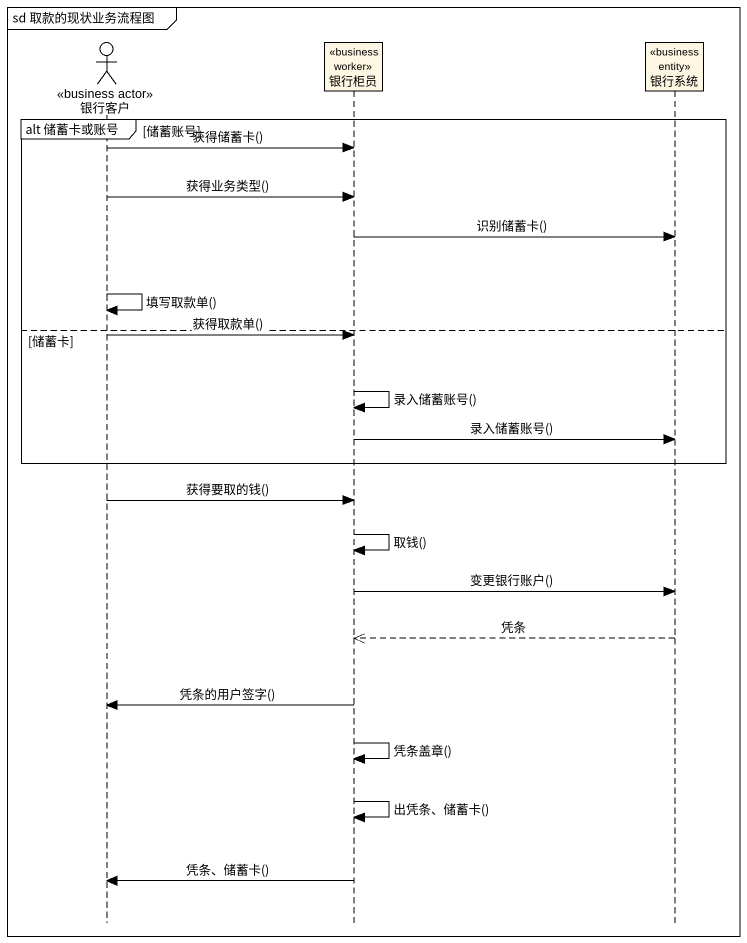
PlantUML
@startuml
mainframe sd 取款的现状业务流程图
hide footbox
actor 银行客户 <<business actor>>
participant 银行柜员 <<business worker>>
participant 银行系统 <<business entity>>

group alt 储蓄卡或账号 [储蓄账号]
  银行客户 -> 银行柜员 : 获得储蓄卡()
  银行客户 -> 银行柜员 : 获得业务类型()
  银行柜员 -> 银行系统 : 识别储蓄卡()
  银行客户 -> 银行客户 : 填写取款单()
else 储蓄卡
  银行客户 -> 银行柜员 : 获得取款单()
  银行柜员 -> 银行柜员 : 录入储蓄账号()
  银行柜员 -> 银行系统 : 录入储蓄账号()
end
银行客户 -> 银行柜员 : 获得要取的钱()
银行柜员 -> 银行柜员 : 取钱()
银行柜员 -> 银行系统 : 变更银行账户()
银行系统 -->> 银行柜员 : 凭条
银行柜员 -> 银行客户 : 凭条的用户签字()
银行柜员 -> 银行柜员 : 凭条盖章()
银行柜员 -> 银行柜员 : 出凭条、储蓄卡()
银行柜员 -> 银行客户 : 凭条、储蓄卡()
@enduml
